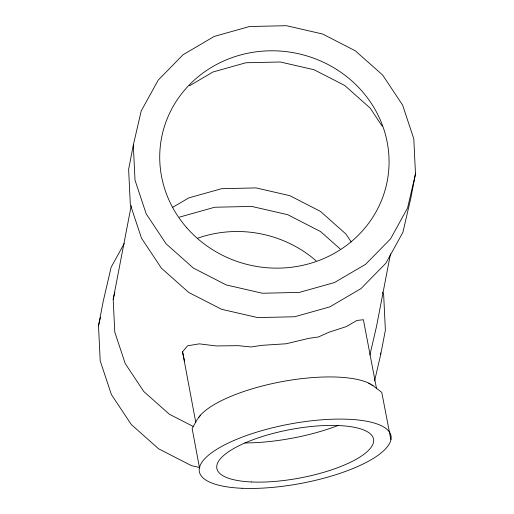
<?xml version="1.0" encoding="UTF-8"?>
<svg xmlns="http://www.w3.org/2000/svg" width="514" height="514" viewBox="0 0 514 514"><rect width="100%" height="100%" fill="white"/><g stroke="black" fill="none" stroke-linecap="round" stroke-linejoin="round"><path stroke-width="0.77" d="M199.901 467.599L191.452 465.658L158.627 448.812L131.321 424.564L111.397 394.572L100.204 360.873L98.515 325.767L103.198 301.41L111.12 267.286L124.247 243.469M133.312 145.044L128.622 169.402L130.318 204.508L141.504 238.207L161.435 268.199L188.734 292.447L221.56 309.293L257.675 317.594L294.606 316.765L329.84 306.884L360.976 288.605L385.892 263.194L402.88 232.373L410.802 198.243L415.485 173.893L413.796 138.786L402.603 105.087L382.679 75.089L355.373 50.841L322.548 33.995L286.439 25.7L249.502 26.522L214.267 36.41L183.132 54.683L158.222 80.1L141.228 110.921L133.312 145.044L135.009 180.157L146.194 213.856L166.125 243.848L193.425 268.096L226.25 284.942L262.365 293.237L299.296 292.415L334.53 282.527L365.666 264.254L390.576 238.837L407.57 208.016L415.485 173.893M193.54 426.626L169.318 414.194L143.824 391.559L125.223 363.559L114.776 332.095L113.196 299.315L131.231 205.664M390.499 253.858L376.556 326.262L369.887 355.013M374.571 380.977L380.688 354.609L385.378 330.258L383.682 295.145L382.686 292.151M98.515 325.767L100.493 317.234M113.196 299.315L114.815 292.325M200.576 415.177L196.978 419.829L192.14 428.515L199.528 467.958M195.821 422.656L182.554 351.807L187.584 345.813L199.323 343.847L216.124 345.941L238.098 345.671L251.115 346.963L261.742 345.344L286.047 343.782L308.85 338.353L318.462 336.972L329.108 332.166L346.224 326.634L356.96 320.453L363.404 319.721L376.518 388.558M189.486 85.793L213.002 71.986L245.885 62.759L280.348 61.995L314.048 69.737L344.682 85.459L370.176 108.094L382.133 126.097M172.845 207.251L188.754 197.909L221.637 188.683L256.101 187.918L289.8 195.661L320.434 211.382L345.922 234.018L351.242 242.017M179.47 217.126L214.704 207.238L251.635 206.416L287.75 214.711L320.575 231.557L340.159 248.956M368.705 383.161L373.697 386.181L381.78 392.407L390.852 439.566M182.554 351.807L184.577 361.419M380.611 353.015L380.688 354.609M338.128 425.483A92.764 28.739 -10.6 0 1 244.844 442.939M198.738 417.297A92.764 28.739 -10.6 0 1 279.655 382.075A92.764 28.739 -10.6 0 1 370.331 383.939M371.77 384.78A92.764 28.739 -10.6 0 1 373.074 385.667M197.71 238.188A114.898 108.441 10.9 0 1 316.078 260.784M251.661 481.978A79.721 24.698 -10.6 0 0 373.524 442.156A79.721 24.698 -10.6 0 0 260.386 437.151A79.721 24.698 -10.6 0 0 251.661 481.978M186.588 227.561A114.898 108.441 10.9 0 0 382.172 198.777A114.898 108.441 10.9 0 0 254.436 52.068A114.898 108.441 10.9 0 0 186.588 227.561M242.017 488.274A97.493 30.204 -10.6 0 0 390.981 439.547A97.493 30.204 -10.6 0 0 252.567 433.469A97.493 30.204 -10.6 0 0 242.017 488.274"/></g></svg>
